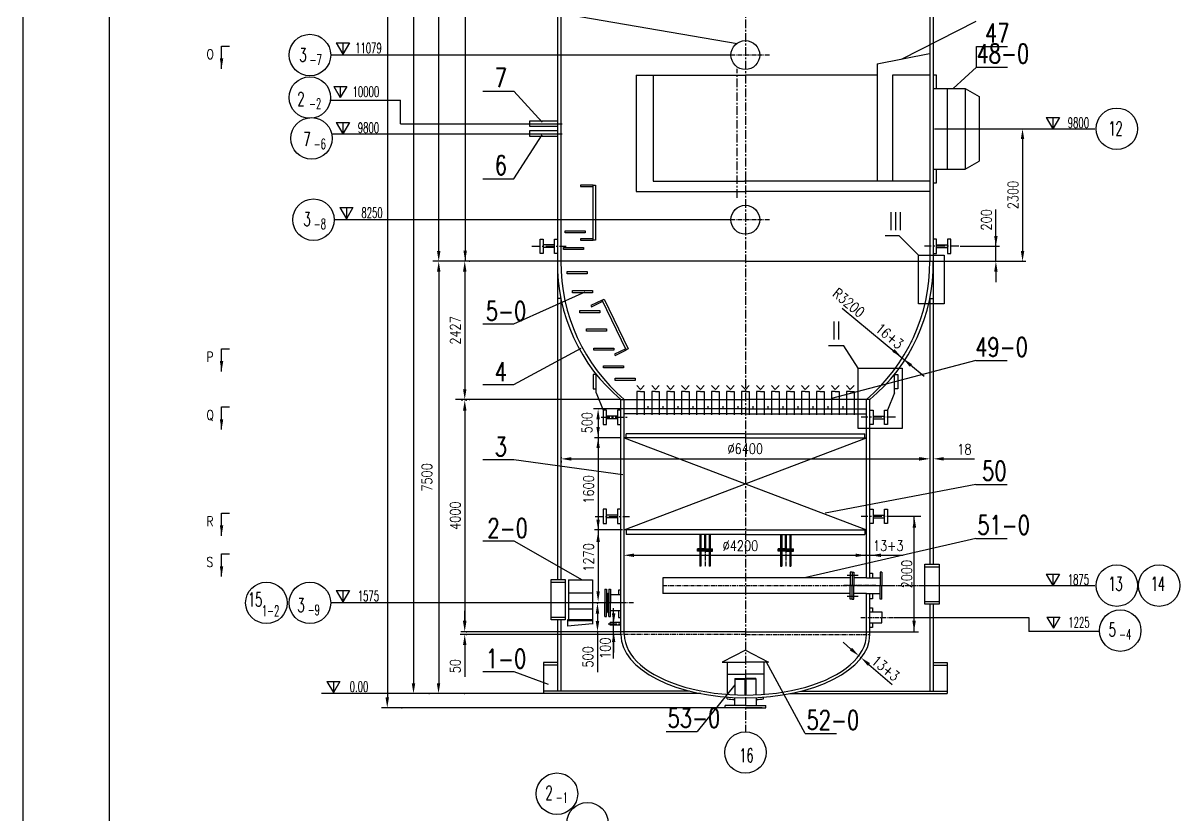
# Model space of a CAD drawing. Extents: x -776 to -173, y 628 to 1469.
# Drawn here: x -776.5 to -442.1, y 871.1 to 1100 of the extents above; entities that cross this region are included whole.
import ezdxf
from ezdxf.enums import TextEntityAlignment as Align

# ---------------------------------------------------------------- set-up
doc = ezdxf.new("R2010")
doc.units = 0
doc.header["$MEASUREMENT"] = 0
for name, pattern in [('1', [8, 4, 4]), ('CENTER', [2, 1.25, -0.25, 0.25, -0.25]), ('CENTERX2', [4, 2.5, -0.5, 0.5, -0.5]), ('HIDDEN', [7, 5, -2])]:
    doc.linetypes.add(name, pattern=pattern)
doc.layers.get('0').update_dxf_attribs({"linetype": 'CONTINUOUS'})
doc.layers.get('DEFPOINTS').update_dxf_attribs({"linetype": 'CONTINUOUS'})
for name, color, linetype in [('1', 1, 'CENTER'), ('4', 2, 'CONTINUOUS'), ('_TEXT', 3, 'CONTINUOUS'), ('CENTER', 1, 'CENTER')]:
    doc.layers.add(name, color=color, linetype=linetype)
doc.styles.add('HZ', font='txt', dxfattribs={"width": 0.666667, "height": 3.5, "bigfont": 'hztxt'})
doc.styles.add('HZ5', font='romans.shx', dxfattribs={"width": 0.75, "bigfont": 'hz5.shx'})
doc.styles.add('ROMANS', font='romans', dxfattribs={"width": 0.8, "bigfont": 'hz5'})
doc.dimstyles.new('60', dxfattribs={"dimtxt": 3.5, "dimasz": 3, "dimexe": 1, "dimexo": 1, "dimgap": 1, "dimtad": 1, "dimdec": 0, "dimlfac": 60, "dimzin": 0, "dimdsep": 46, "dimtxsty": 'HZ5', "dimcen": 0.09, "dimadec": 0, "dimazin": 0, "dimtfac": 1, "dimtofl": 0, "dimtmove": 0, "dimatfit": 3, "dimfxl": 0, "dimtolj": 1, "dimtzin": 0, "dimarcsym": 0})

msp = doc.modelspace()

# ---------------------------------------------------------------- linework, layer by layer
for p, q in [((-751.49, 637.83), (-751.49, 1458.83)), ((-514.36, 1281.61), (-514.36, 1031.13)), ((-513.36, 1281.61), (-513.36, 1031.13)), ((-622.03, 1220.45), (-622.03, 1031.13)), ((-621.03, 1220.45), (-621.03, 1031.13)), ((-529.59, 1088.19), (-529.59, 1054.3)), ((-599.22, 1084.96), (-599.22, 1051.29)), ((-599.22, 1084.96), (-567.69, 1084.96)), ((-594.36, 1084.96), (-594.36, 1054.3)), ((-529.59, 1084.96), (-567.69, 1084.96)), ((-525.19, 1084.96), (-525.19, 1054.3)), ((-514.36, 1084.96), (-525.19, 1084.96)), ((-513.36, 1081.13), (-504.18, 1081.13)), ((-509.31, 1081.13), (-509.31, 1057.79)), ((-504.18, 1081.13), (-504.18, 1057.79)), ((-500.08, 1078.8), (-500.08, 1060.12)), ((-513.36, 1057.79), (-504.18, 1057.79)), ((-594.36, 1054.3), (-567.92, 1054.3)), ((-514.36, 1054.3), (-567.92, 1054.3)), ((-599.22, 1051.29), (-567.69, 1051.29)), ((-514.36, 1051.29), (-567.69, 1051.29)), ((-622.03, 1031.13), (-622.03, 939.1)), ((-567.69, 1031.13), (-622.03, 1031.13)), ((-567.69, 1031.13), (-513.36, 1031.13)), ((-513.36, 1031.13), (-513.36, 943.6)), ((-621.03, 1020.38), (-621.03, 939.1)), ((-514.36, 1020.38), (-514.36, 943.6)), ((-598.03, 994.09), (-599.11, 995.18)), ((-599.11, 993.45), (-599.11, 986.78)), ((-598.03, 993.45), (-599.11, 993.45)), ((-598.03, 994.09), (-596.94, 995.18)), ((-598.03, 993.45), (-596.94, 993.45)), ((-596.94, 993.45), (-596.94, 986.78)), ((-593.69, 994.09), (-594.78, 995.18)), ((-594.78, 993.45), (-594.78, 986.78)), ((-593.69, 993.45), (-594.78, 993.45)), ((-593.69, 994.09), (-592.61, 995.18)), ((-593.69, 993.45), (-592.61, 993.45)), ((-592.61, 993.45), (-592.61, 986.78)), ((-589.36, 994.09), (-590.44, 995.18)), ((-590.44, 993.45), (-590.44, 986.78)), ((-589.36, 993.45), (-590.44, 993.45)), ((-589.36, 994.09), (-588.28, 995.18)), ((-589.36, 993.45), (-588.28, 993.45)), ((-588.28, 993.45), (-588.28, 986.78)), ((-585.03, 994.09), (-586.11, 995.18)), ((-586.11, 993.45), (-586.11, 986.78)), ((-585.03, 993.45), (-586.11, 993.45)), ((-585.03, 994.09), (-583.94, 995.18)), ((-585.03, 993.45), (-583.94, 993.45)), ((-583.94, 993.45), (-583.94, 986.78)), ((-580.69, 994.09), (-581.78, 995.18)), ((-581.78, 993.45), (-581.78, 986.78)), ((-580.69, 993.45), (-581.78, 993.45)), ((-580.69, 994.09), (-579.61, 995.18)), ((-580.69, 993.45), (-579.61, 993.45)), ((-579.61, 993.45), (-579.61, 986.78)), ((-576.36, 994.09), (-577.44, 995.18)), ((-577.44, 993.45), (-577.44, 986.78)), ((-576.36, 993.45), (-577.44, 993.45)), ((-576.36, 994.09), (-575.28, 995.18)), ((-576.36, 993.45), (-575.28, 993.45)), ((-575.28, 993.45), (-575.28, 986.78)), ((-572.03, 994.09), (-573.11, 995.18)), ((-573.11, 993.45), (-573.11, 986.78)), ((-572.03, 993.45), (-573.11, 993.45)), ((-572.03, 994.09), (-570.94, 995.18)), ((-572.03, 993.45), (-570.94, 993.45)), ((-570.94, 993.45), (-570.94, 986.78)), ((-567.69, 994.09), (-568.78, 995.18)), ((-567.69, 993.45), (-568.78, 993.45)), ((-568.78, 993.45), (-568.78, 986.78)), ((-567.69, 994.09), (-566.61, 995.18)), ((-567.69, 993.45), (-566.61, 993.45)), ((-566.61, 993.45), (-566.61, 986.78)), ((-563.36, 994.09), (-564.44, 995.18)), ((-564.44, 993.45), (-564.44, 986.78)), ((-563.36, 993.45), (-564.44, 993.45)), ((-563.36, 994.09), (-562.28, 995.18)), ((-563.36, 993.45), (-562.28, 993.45)), ((-562.28, 993.45), (-562.28, 986.78)), ((-559.03, 994.09), (-560.11, 995.18)), ((-560.11, 993.45), (-560.11, 986.78)), ((-559.03, 993.45), (-560.11, 993.45)), ((-559.03, 994.09), (-557.94, 995.18)), ((-559.03, 993.45), (-557.94, 993.45)), ((-557.94, 993.45), (-557.94, 986.78)), ((-554.69, 994.09), (-555.78, 995.18)), ((-555.78, 993.45), (-555.78, 986.78)), ((-554.69, 993.45), (-555.78, 993.45)), ((-554.69, 994.09), (-553.61, 995.18)), ((-554.69, 993.45), (-553.61, 993.45)), ((-553.61, 993.45), (-553.61, 986.78)), ((-550.36, 994.09), (-551.44, 995.18)), ((-551.44, 993.45), (-551.44, 986.78)), ((-550.36, 993.45), (-551.44, 993.45)), ((-550.36, 994.09), (-549.28, 995.18)), ((-550.36, 993.45), (-549.28, 993.45)), ((-549.28, 993.45), (-549.28, 986.78)), ((-546.03, 994.09), (-547.11, 995.18)), ((-547.11, 993.45), (-547.11, 986.78)), ((-546.03, 993.45), (-547.11, 993.45)), ((-546.03, 994.09), (-544.94, 995.18)), ((-546.03, 993.45), (-544.94, 993.45)), ((-544.94, 993.45), (-544.94, 986.78)), ((-541.69, 994.09), (-542.78, 995.18)), ((-542.78, 993.45), (-542.78, 986.78)), ((-541.69, 993.45), (-542.78, 993.45)), ((-541.69, 994.09), (-540.61, 995.18)), ((-541.69, 993.45), (-540.61, 993.45)), ((-540.61, 993.45), (-540.61, 986.78)), ((-537.36, 994.09), (-538.44, 995.18)), ((-538.44, 993.45), (-538.44, 986.78)), ((-537.36, 993.45), (-538.44, 993.45)), ((-537.36, 994.09), (-536.28, 995.18)), ((-537.36, 993.45), (-536.28, 993.45)), ((-536.28, 993.45), (-536.28, 986.78)), ((-603.69, 923.2), (-603.69, 991.15)), ((-603.69, 991.15), (-567.69, 991.15)), ((-602.69, 923.2), (-602.69, 991.15)), ((-531.69, 991.15), (-567.69, 991.15)), ((-532.69, 939.65), (-532.69, 991.15)), ((-531.69, 939.65), (-531.69, 991.15)), ((-567.69, 988.45), (-602.69, 988.45)), ((-567.69, 987.05), (-602.69, 987.05)), ((-595.86, 989.28), (-595.86, 988.45)), ((-591.53, 989.28), (-591.53, 988.45)), ((-587.19, 989.28), (-587.19, 988.45)), ((-582.86, 989.28), (-582.86, 988.45)), ((-578.53, 989.28), (-578.53, 988.45)), ((-574.19, 989.28), (-574.19, 988.45)), ((-569.86, 989.28), (-569.86, 988.45)), ((-567.69, 988.45), (-532.69, 988.45)), ((-567.69, 987.05), (-532.69, 987.05)), ((-565.53, 989.28), (-565.53, 988.45)), ((-561.19, 989.28), (-561.19, 988.45)), ((-556.86, 989.28), (-556.86, 988.45)), ((-552.53, 989.28), (-552.53, 988.45)), ((-548.19, 989.28), (-548.19, 988.45)), ((-543.86, 989.28), (-543.86, 988.45)), ((-539.53, 989.28), (-539.53, 988.45)), ((-602.69, 953.45), (-532.69, 980.11)), ((-602.69, 980.11), (-532.69, 953.45)), ((-567.69, 980.11), (-602.69, 980.11)), ((-567.69, 981.28), (-602.19, 981.28)), ((-567.69, 981.28), (-602.19, 981.28)), ((-602.19, 980.11), (-602.19, 981.28)), ((-567.69, 981.28), (-533.19, 981.28)), ((-567.69, 980.11), (-532.69, 980.11)), ((-533.19, 980.11), (-533.19, 981.28)), ((-567.69, 953.45), (-602.69, 953.45)), ((-567.69, 953.45), (-602.69, 953.45)), ((-602.19, 953.45), (-602.19, 952.11)), ((-602.19, 953.45), (-602.19, 952.28)), ((-567.69, 953.45), (-532.69, 953.45)), ((-567.69, 953.45), (-532.69, 953.45)), ((-533.19, 953.45), (-533.19, 952.11)), ((-533.19, 953.45), (-533.19, 952.28)), ((-567.69, 952.11), (-602.19, 952.11)), ((-580.86, 952.11), (-580.86, 947.95)), ((-580.53, 952.11), (-580.53, 947.95)), ((-579.53, 952.11), (-579.53, 947.95)), ((-579.19, 952.11), (-579.19, 947.95)), ((-578.19, 952.11), (-578.19, 947.95)), ((-577.86, 952.11), (-577.86, 947.95)), ((-567.69, 952.11), (-533.19, 952.11)), ((-557.53, 952.11), (-557.53, 947.95)), ((-557.19, 952.11), (-557.19, 947.95)), ((-556.19, 952.11), (-556.19, 947.95)), ((-555.86, 952.11), (-555.86, 947.95)), ((-554.86, 952.11), (-554.86, 947.95)), ((-554.53, 952.11), (-554.53, 947.95)), ((-579.36, 947.95), (-581.56, 947.95)), ((-581.56, 947.28), (-581.56, 947.95)), ((-579.36, 947.61), (-581.56, 947.61)), ((-579.36, 947.28), (-581.56, 947.28)), ((-580.86, 947.28), (-580.86, 942.95)), ((-580.53, 947.28), (-580.53, 942.95)), ((-579.36, 947.95), (-577.16, 947.95)), ((-579.36, 947.61), (-577.16, 947.61)), ((-579.36, 947.28), (-577.16, 947.28)), ((-578.19, 947.28), (-578.19, 942.95)), ((-577.86, 947.28), (-577.86, 942.95)), ((-577.16, 947.28), (-577.16, 947.95)), ((-556.03, 947.95), (-558.23, 947.95)), ((-558.23, 947.28), (-558.23, 947.95)), ((-556.03, 947.61), (-558.23, 947.61)), ((-556.03, 947.28), (-558.23, 947.28)), ((-557.53, 947.28), (-557.53, 942.95)), ((-557.19, 947.28), (-557.19, 942.95)), ((-556.03, 947.95), (-553.82, 947.95)), ((-556.03, 947.61), (-553.82, 947.61)), ((-556.03, 947.28), (-553.82, 947.28)), ((-554.86, 947.28), (-554.86, 942.95)), ((-554.53, 947.28), (-554.53, 942.95)), ((-553.82, 947.28), (-553.82, 947.95)), ((-580.53, 942.95), (-580.86, 942.95)), ((-577.86, 942.95), (-578.19, 942.95)), ((-557.53, 942.95), (-557.19, 942.95)), ((-554.86, 942.95), (-554.53, 942.95)), ((-537.36, 941.29), (-537.36, 937.37)), ((-536.86, 941.29), (-537.36, 941.29)), ((-536.86, 941.29), (-536.36, 941.29)), ((-536.86, 941.29), (-536.86, 937.37)), ((-536.86, 941.29), (-536.86, 937.37)), ((-536.36, 941.29), (-536.36, 937.37)), ((-528.23, 941.29), (-528.73, 941.29)), ((-528.73, 941.29), (-528.73, 937.37)), ((-528.23, 941.29), (-528.23, 937.37)), ((-537.36, 939.65), (-591.6, 939.65)), ((-591.6, 939.65), (-591.6, 935.1)), ((-537.36, 933.45), (-537.36, 937.37)), ((-536.86, 933.45), (-536.86, 937.37)), ((-536.86, 933.45), (-536.86, 937.37)), ((-532.69, 939.65), (-536.36, 939.65)), ((-536.36, 933.45), (-536.36, 937.37)), ((-532.69, 939.65), (-528.73, 939.65)), ((-528.73, 933.45), (-528.73, 937.37)), ((-528.23, 933.45), (-528.23, 937.37)), ((-608.3, 936.29), (-608.3, 932.37)), ((-608.3, 936.29), (-607.8, 936.29)), ((-607.8, 936.29), (-607.8, 932.37)), ((-607.16, 936.29), (-606.66, 936.29)), ((-607.16, 936.29), (-607.16, 932.37)), ((-606.66, 936.29), (-606.66, 932.37)), ((-603.69, 934.65), (-606.66, 934.65)), ((-537.36, 935.1), (-591.6, 935.1)), ((-536.86, 933.45), (-537.36, 933.45)), ((-536.86, 933.45), (-536.36, 933.45)), ((-532.69, 935.1), (-536.36, 935.1)), ((-532.69, 923.2), (-532.69, 935.1)), ((-532.69, 935.1), (-528.73, 935.1)), ((-531.69, 923.2), (-531.69, 935.1)), ((-528.23, 933.45), (-528.73, 933.45)), ((-608.3, 928.45), (-608.3, 932.37)), ((-607.8, 928.45), (-607.8, 932.37)), ((-607.16, 928.45), (-607.16, 932.37)), ((-606.66, 928.45), (-606.66, 932.37)), ((-603.69, 930.1), (-606.66, 930.1)), ((-531.54, 929.74), (-528.25, 929.74)), ((-531.54, 929.74), (-528.25, 929.74)), ((-528.25, 929.74), (-528.25, 928.16)), ((-514.36, 931.95), (-514.36, 906.86)), ((-513.36, 931.95), (-513.36, 906.86)), ((-622.03, 927.45), (-622.03, 906.86)), ((-621.03, 927.45), (-621.03, 906.86)), ((-608.3, 928.45), (-607.8, 928.45)), ((-607.16, 928.45), (-606.66, 928.45)), ((-531.54, 926.58), (-528.25, 926.58)), ((-531.54, 926.58), (-528.25, 926.58)), ((-528.25, 926.58), (-528.25, 928.16)), ((-567.69, 924.04), (-603.69, 924.04)), ((-567.69, 924.04), (-532.39, 924.04)), ((-567.69, 924.04), (-531.69, 924.04)), ((-622.03, 915.13), (-626.03, 915.13)), ((-626.03, 915.13), (-626.03, 906.13)), ((-622.03, 914.39), (-626.03, 914.39)), ((-513.36, 915.13), (-509.36, 915.13)), ((-513.36, 914.39), (-509.36, 914.39)), ((-509.36, 915.13), (-509.36, 906.13)), ((-583.84, 906.86), (-626.03, 906.86)), ((-551.55, 906.86), (-509.36, 906.86)), ((-580.57, 906.13), (-626.03, 906.13)), ((-570.83, 904.99), (-570.83, 902.71)), ((-564.55, 904.99), (-564.55, 902.71)), ((-554.82, 906.13), (-514.03, 906.13)), ((-554.82, 906.13), (-509.36, 906.13)), ((-567.69, 902.71), (-573.57, 902.71)), ((-573.57, 902.04), (-573.57, 902.71)), ((-567.69, 902.04), (-573.57, 902.04)), ((-567.69, 902.71), (-561.82, 902.71)), ((-567.69, 902.04), (-561.82, 902.04)), ((-561.82, 902.04), (-561.82, 902.71))]:
    msp.add_line(p, q)
at = {"color": 6}
for p, q in [((-500.9, 1093.26), (-491.9, 1093.26)), ((-500.9, 1087.27), (-491.9, 1087.27)), ((-643.63, 1080.34), (-634.63, 1080.34)), ((-643.63, 1054.99), (-634.63, 1054.99)), ((-643.63, 1013.05), (-634.63, 1013.05)), ((-501.02, 1002.44), (-492.01, 1002.44)), ((-643.63, 995.55), (-634.63, 995.55)), ((-643.63, 973.87), (-634.63, 973.87)), ((-501.02, 966.62), (-492.01, 966.62)), ((-643.63, 950.28), (-634.63, 950.28)), ((-501.02, 950.96), (-492.01, 950.96)), ((-643.63, 912.53), (-634.63, 912.53)), ((-590.58, 895.19), (-581.58, 895.19)), ((-550.4, 894.58), (-541.39, 894.58))]:
    msp.add_line(p, q, dxfattribs=at)
at = {"color": 0, "linetype": 'ByBlock'}
for p, q in [((-602.69, 969.84), (-602.69, 975.33)), ((-648.83, 927.03), (-648.83, 930.03)), ((-532.69, 923.2), (-532.69, 926.88))]:
    msp.add_line(p, q, dxfattribs=at)
at = {"color": 2, "linetype": 'ByBlock'}
for p, q in [((-605.78, 916.3), (-605.78, 930.8)), ((-531.66, 924.01), (-517.68, 924.01)), ((-605.78, 921.01), (-605.78, 918.01))]:
    msp.add_line(p, q, dxfattribs=at)
for centre in [(-567.69, 1090.77), (-567.69, 1043.15)]:
    msp.add_circle(centre, 4.17)
for centre, radius, start, end in [((-568.78, 1030.89), 52.25, 179.7445, 229.525), ((-566.59, 1030.89), 52.23, 310.4553, 0.2607)]:
    msp.add_arc(centre, radius, start, end)
for points in [[(-606.28, 929.31), (-605.28, 929.31), (-605.78, 926.31)], [(-606.28, 921.01), (-605.28, 921.01), (-605.78, 924.01)]]:
    msp.add_solid(points, dxfattribs=at)
at = {"layer": '1'}
for p, q in [((-560.71, 1090.77), (-573.94, 1090.77)), ((-560.71, 1043.15), (-573.94, 1043.15)), ((-579.36, 952.11), (-579.36, 942.95)), ((-556.03, 952.11), (-556.03, 942.95)), ((-538.3, 940.43), (-534.93, 940.43)), ((-591.6, 937.37), (-517.31, 937.37)), ((-529.99, 937.37), (-539.46, 937.37)), ((-534.8, 937.37), (-525.33, 937.37)), ((-538.3, 934.31), (-534.93, 934.31)), ((-600.04, 932.37), (-609.32, 932.37)), ((-534.32, 928.16), (-524.85, 928.16))]:
    msp.add_line(p, q, dxfattribs=at)
at = {"layer": '4'}
for p, q in [((-776.49, 627.83), (-776.49, 1468.83)), ((-671.12, 1408.38), (-671.12, 905.04)), ((-663.62, 1408.38), (-663.62, 909.13)), ((-656.29, 1034.13), (-656.29, 1278.61)), ((-648.7, 1153.61), (-648.7, 1031.13)), ((-685.95, 1094.33), (-684.06, 1091.06)), ((-685.95, 1094.33), (-682.18, 1094.33)), ((-684.06, 1094.33), (-684.06, 1091.06)), ((-682.18, 1094.33), (-684.06, 1091.06)), ((-571.86, 1090.77), (-687.58, 1090.77)), ((-686.68, 1081.72), (-682.9, 1081.72)), ((-686.68, 1081.72), (-684.79, 1078.45)), ((-684.79, 1081.72), (-684.79, 1078.45)), ((-682.9, 1081.72), (-684.79, 1078.45)), ((-685.95, 1071.29), (-682.18, 1071.29)), ((-685.95, 1071.29), (-684.07, 1068.03)), ((-684.07, 1071.29), (-684.07, 1068.03)), ((-682.18, 1071.29), (-684.07, 1068.03)), ((-667.43, 1070.9), (-620.69, 1070.9)), ((-480.7, 1072.73), (-478.81, 1069.46)), ((-480.7, 1072.73), (-476.92, 1072.73)), ((-476.92, 1072.73), (-478.81, 1069.46)), ((-478.81, 1072.73), (-478.81, 1069.46)), ((-686.95, 1068.02), (-620.69, 1068.02)), ((-513.03, 1069.46), (-486.56, 1069.46)), ((-508.59, 1069.46), (-466.66, 1069.46)), ((-487.56, 1066.46), (-487.56, 1034.13)), ((-684.92, 1046.7), (-681.14, 1046.7)), ((-684.92, 1046.7), (-683.03, 1043.43)), ((-681.14, 1046.7), (-683.03, 1043.43)), ((-683.03, 1046.7), (-683.03, 1043.43)), ((-495.26, 1031.17), (-495.26, 1046.08)), ((-571.86, 1043.15), (-686.55, 1043.15)), ((-505.57, 1035.48), (-494.26, 1035.48)), ((-623.03, 1031.13), (-658.01, 1031.13)), ((-622.03, 1031.13), (-649.89, 1031.13)), ((-513.36, 1031.13), (-486.56, 1031.13)), ((-505.35, 1031.13), (-494.26, 1031.13)), ((-656.34, 1028.13), (-656.34, 909.13)), ((-495.26, 1028.13), (-495.26, 1025.13)), ((-539.72, 1017.62), (-515.98, 997.97)), ((-602.65, 988.45), (-611.61, 988.45)), ((-610.26, 985.43), (-610.26, 964.76)), ((-603.69, 980.11), (-611.26, 980.11)), ((-610.26, 977.11), (-610.26, 956.45)), ((-620.98, 973.44), (-620.98, 973)), ((-617.98, 974), (-517.46, 974)), ((-510.32, 974.02), (-501.44, 974.02)), ((-524.83, 957.41), (-516.97, 957.41)), ((-518.96, 957.41), (-518.96, 924.01)), ((-603.19, 953.45), (-611.26, 953.45)), ((-610.26, 956.39), (-610.26, 935.73)), ((-599.85, 946.13), (-522.1, 946.13)), ((-480.69, 940.64), (-476.92, 940.64)), ((-480.69, 940.64), (-478.8, 937.37)), ((-478.8, 940.64), (-478.8, 937.37)), ((-476.92, 940.64), (-478.8, 937.37)), ((-618.81, 939.01), (-618.81, 927.43)), ((-618.81, 939.01), (-611.85, 939.01)), ((-611.85, 939.01), (-611.85, 927.15)), ((-517.31, 937.37), (-466.66, 937.37)), ((-685.95, 935.92), (-682.18, 935.92)), ((-685.95, 935.92), (-684.06, 932.65)), ((-684.06, 935.92), (-684.06, 932.65)), ((-682.18, 935.92), (-684.06, 932.65)), ((-618.81, 935.25), (-611.85, 935.25)), ((-602.69, 932.37), (-687.58, 932.37)), ((-618.81, 930.66), (-611.85, 930.66)), ((-610.45, 929.29), (-610.45, 927.13)), ((-524.85, 928.16), (-485.72, 928.16)), ((-480.53, 928.28), (-478.65, 925.02)), ((-480.53, 928.28), (-476.76, 928.28)), ((-476.76, 928.28), (-478.65, 925.02)), ((-478.65, 928.28), (-478.65, 925.02)), ((-649.36, 924.03), (-649.83, 924.03)), ((-649.36, 923.19), (-649.83, 923.19)), ((-610.45, 924.13), (-610.45, 912.38)), ((-648.83, 920.19), (-648.83, 910.94)), ((-537.18, 919.03), (-539.46, 920.98)), ((-531.99, 914.58), (-525.25, 908.81)), ((-688.68, 909.68), (-684.91, 909.68)), ((-688.68, 909.68), (-686.79, 906.41)), ((-684.91, 909.68), (-686.79, 906.41)), ((-686.79, 909.68), (-686.79, 906.41)), ((-580.57, 906.13), (-690.2, 906.13)), ((-649.89, 906.13), (-660.1, 906.13)), ((-627.03, 906.13), (-649.89, 906.13)), ((-562.82, 902.04), (-672.87, 902.04))]:
    msp.add_line(p, q, dxfattribs=at)
at = {"layer": '4', "color": 1, "linetype": 'CENTERX2'}
for p, q in [((-567.69, 1421.07), (-567.69, 895.16)), ((-570.04, 1049.49), (-570.04, 1086.76)), ((-629.42, 1035.48), (-619.47, 1035.48)), ((-505.95, 1035.48), (-515.91, 1035.48)), ((-609.35, 986.02), (-601.81, 986.02)), ((-524.25, 986.02), (-534.2, 986.02)), ((-611.14, 957.39), (-601.19, 957.39)), ((-524.25, 957.39), (-534.2, 957.39)), ((-607.39, 926.33), (-603.44, 926.33))]:
    msp.add_line(p, q, dxfattribs=at)
at = {"layer": '4', "color": 6, "linetype": '1'}
for p, q in [((-634.63, 1105.17), (-570.07, 1094.09)), ((-501.02, 1100.45), (-522.62, 1089.49)), ((-500.9, 1087.27), (-500.9, 1093.26)), ((-500.9, 1087.25), (-507.62, 1081.12)), ((-634.63, 1080.34), (-626.48, 1071.36)), ((-634.63, 1054.99), (-626.48, 1067.66)), ((-634.63, 1013.05), (-613.99, 1022.3)), ((-634.63, 995.55), (-615.15, 1005.99)), ((-501.02, 1002.44), (-542.8, 991.48)), ((-535.1, 982.75), (-535.1, 1000.22)), ((-535.1, 1000.22), (-522.4, 1000.22)), ((-522.4, 1000.22), (-522.4, 982.75)), ((-522.4, 982.75), (-535.1, 982.75)), ((-634.63, 973.87), (-603.13, 969.5)), ((-501.02, 966.62), (-544.64, 958.27)), ((-634.63, 950.28), (-614.92, 939.02)), ((-501.02, 950.96), (-550.57, 939.65)), ((-550.4, 894.58), (-561.6, 915.2)), ((-634.63, 912.53), (-624.67, 908.87)), ((-570.73, 908.66), (-581.58, 895.19))]:
    msp.add_line(p, q, dxfattribs=at)
at = {"layer": '4', "color": 0}
msp.add_line((-529.59, 1088.19), (-514.49, 1091.21), dxfattribs=at)
at = {"layer": '4', "color": 0, "linetype": '1'}
for p, q in [((-513.41, 1085.04), (-512.5, 1085.04)), ((-512.5, 1085.04), (-512.5, 1081.13)), ((-504.18, 1081.13), (-500.08, 1078.8)), ((-630.13, 1071.69), (-630.13, 1070.16)), ((-622.02, 1071.69), (-630.13, 1071.69)), ((-630.13, 1070.16), (-622.02, 1070.16)), ((-630.13, 1068.82), (-630.13, 1067.28)), ((-622.02, 1068.82), (-630.13, 1068.82)), ((-630.13, 1067.28), (-622.02, 1067.28)), ((-504.18, 1057.79), (-500.08, 1060.12)), ((-512.5, 1057.79), (-512.5, 1053.71)), ((-512.5, 1053.71), (-513.41, 1053.71)), ((-621.03, 1020.38), (-622.03, 1020.38)), ((-514.36, 1020.38), (-513.36, 1020.38)), ((-610.85, 993.14), (-608.77, 988.1)), ((-524.53, 993.14), (-526.61, 988.1)), ((-515.83, 931.95), (-515.83, 943.6)), ((-515.83, 943.6), (-511.71, 943.6)), ((-511.71, 943.6), (-511.71, 931.95)), ((-531.68, 940.97), (-530.93, 940.97)), ((-530.93, 940.97), (-530.93, 939.65)), ((-515.93, 942.81), (-511.71, 942.81)), ((-623.97, 938.32), (-619.75, 938.32)), ((-623.87, 927.45), (-623.87, 939.1)), ((-623.87, 939.1), (-619.75, 939.1)), ((-619.75, 939.1), (-619.75, 927.45)), ((-607.79, 935.21), (-607.48, 934.74)), ((-607.48, 934.74), (-607.15, 935.19)), ((-607.48, 934.74), (-607.48, 932.36)), ((-604.33, 936.07), (-604.33, 934.65)), ((-603.66, 936.07), (-604.33, 936.07)), ((-530.93, 933.57), (-531.68, 933.57)), ((-530.93, 935.1), (-530.93, 933.57)), ((-607.79, 929.51), (-607.48, 929.99)), ((-607.48, 929.99), (-607.48, 932.36)), ((-607.48, 929.99), (-607.15, 929.53)), ((-604.33, 930.1), (-604.33, 928.18)), ((-531.68, 930.92), (-530.93, 930.92)), ((-530.93, 930.92), (-530.93, 929.74)), ((-511.71, 932.63), (-515.83, 932.63)), ((-511.71, 931.95), (-515.83, 931.95)), ((-619.75, 928.14), (-623.87, 928.14)), ((-619.75, 927.45), (-623.87, 927.45)), ((-611.85, 927.43), (-619.16, 927.43)), ((-619.16, 927.43), (-619.16, 925.62)), ((-611.85, 927.15), (-619.16, 927.15)), ((-611.85, 927.15), (-611.85, 926.17)), ((-604.33, 928.18), (-603.66, 928.18)), ((-530.93, 926.58), (-530.93, 925.28)), ((-611.85, 926.28), (-619.16, 925.62)), ((-530.93, 925.28), (-531.68, 925.28)), ((-567.69, 918.65), (-574.38, 915.23)), ((-567.69, 918.65), (-561, 915.23)), ((-574.38, 915.23), (-567.69, 915.23)), ((-572.99, 915.23), (-572.99, 905.91)), ((-561, 915.23), (-567.69, 915.23)), ((-562.4, 915.23), (-562.4, 905.91)), ((-572.99, 911.71), (-567.69, 911.71)), ((-570.71, 910.46), (-567.69, 910.46)), ((-570.71, 910.46), (-570.71, 905.77)), ((-570.71, 910.28), (-567.69, 910.28)), ((-567.83, 910.28), (-567.83, 905.77)), ((-562.4, 911.71), (-567.69, 911.71)), ((-564.67, 910.46), (-567.69, 910.46)), ((-564.67, 910.28), (-567.69, 910.28)), ((-567.54, 910.28), (-567.54, 905.77)), ((-564.67, 910.46), (-564.67, 905.77)), ((-572.95, 904.58), (-572.95, 905.12)), ((-562.44, 904.58), (-562.44, 905.12))]:
    msp.add_line(p, q, dxfattribs=at)
at = {"layer": '4', "linetype": '1'}
for p, q in [((-687.65, 1077.77), (-667.43, 1077.77)), ((-667.43, 1070.9), (-667.43, 1077.77)), ((-485.72, 928.16), (-485.72, 924.08)), ((-465.4, 924.08), (-485.72, 924.08))]:
    msp.add_line(p, q, dxfattribs=at)
at = {"layer": '4', "color": 0, "linetype": 'ByBlock'}
for p, q in [((-627.06, 1037.54), (-626.17, 1037.54)), ((-627.06, 1033.4), (-627.06, 1037.54)), ((-626.17, 1037.54), (-626.17, 1033.4)), ((-622.91, 1033.4), (-622.91, 1037.54)), ((-622.91, 1037.54), (-622.02, 1037.54)), ((-512.47, 1037.54), (-513.36, 1037.54)), ((-512.47, 1033.4), (-512.47, 1037.54)), ((-509.21, 1037.54), (-509.21, 1033.4)), ((-508.32, 1037.54), (-509.21, 1037.54)), ((-508.32, 1033.4), (-508.32, 1037.54)), ((-626.17, 1033.4), (-627.06, 1033.4)), ((-622.92, 1035.88), (-626.17, 1035.88)), ((-622.92, 1035.15), (-626.17, 1035.15)), ((-622.02, 1033.4), (-622.91, 1033.4)), ((-513.36, 1033.4), (-512.47, 1033.4)), ((-512.46, 1035.88), (-509.2, 1035.88)), ((-512.46, 1035.15), (-509.2, 1035.15)), ((-509.21, 1033.4), (-508.32, 1033.4)), ((-611.74, 998.39), (-611.74, 994.24)), ((-610.85, 998.39), (-611.74, 998.39)), ((-610.85, 993.14), (-610.85, 998.39)), ((-524.53, 998.39), (-523.64, 998.39)), ((-524.53, 993.14), (-524.53, 998.39)), ((-523.64, 998.39), (-523.64, 994.24)), ((-611.74, 994.24), (-610.85, 994.24)), ((-523.64, 994.24), (-524.53, 994.24)), ((-608.77, 988.1), (-608.77, 983.96)), ((-607.88, 988.1), (-608.77, 988.1)), ((-607.88, 983.96), (-607.88, 988.1)), ((-604.62, 988.1), (-604.62, 983.96)), ((-603.73, 988.1), (-604.62, 988.1)), ((-531.65, 988.1), (-530.76, 988.1)), ((-530.76, 988.1), (-530.76, 983.96)), ((-527.5, 983.96), (-527.5, 988.1)), ((-527.5, 988.1), (-526.61, 988.1)), ((-526.61, 988.1), (-526.61, 983.96)), ((-608.77, 983.96), (-607.88, 983.96)), ((-604.63, 986.35), (-607.89, 986.35)), ((-604.63, 985.62), (-607.89, 985.62)), ((-604.62, 983.96), (-603.73, 983.96)), ((-530.76, 983.96), (-531.65, 983.96)), ((-530.75, 986.35), (-527.5, 986.35)), ((-530.75, 985.62), (-527.5, 985.62)), ((-526.61, 983.96), (-527.5, 983.96)), ((-608.77, 959.48), (-608.77, 955.33)), ((-607.88, 959.48), (-608.77, 959.48)), ((-604.63, 957.72), (-607.89, 957.72)), ((-604.63, 956.99), (-607.89, 956.99)), ((-607.88, 955.33), (-607.88, 959.48)), ((-603.73, 959.48), (-604.62, 959.48)), ((-604.62, 959.48), (-604.62, 955.33)), ((-531.65, 959.48), (-530.76, 959.48)), ((-530.76, 959.48), (-530.76, 955.33)), ((-530.75, 957.72), (-527.5, 957.72)), ((-530.75, 956.99), (-527.5, 956.99)), ((-527.5, 959.48), (-526.61, 959.48)), ((-527.5, 955.33), (-527.5, 959.48)), ((-526.61, 959.48), (-526.61, 955.33)), ((-608.77, 955.33), (-607.88, 955.33)), ((-604.62, 955.33), (-603.73, 955.33)), ((-530.76, 955.33), (-531.65, 955.33)), ((-526.61, 955.33), (-527.5, 955.33)), ((-603.69, 926.66), (-606.77, 926.66)), ((-606.76, 925.93), (-606.76, 926.66)), ((-603.69, 925.93), (-606.77, 925.93))]:
    msp.add_line(p, q, dxfattribs=at)
at = {"layer": '4', "color": 4, "linetype": '1'}
for p, q in [((-523.19, 1038.46), (-527.27, 1038.46)), ((-517.63, 1032.9), (-523.19, 1038.46)), ((-539.19, 1006.74), (-543.7, 1006.74)), ((-535.1, 1000.22), (-539.19, 1006.74))]:
    msp.add_line(p, q, dxfattribs=at)
at = {"layer": '4', "color": 2, "linetype": 'ByBlock'}
for p, q in [((-648.4, 1031.13), (-649.82, 1031.13)), ((-648.82, 1028.13), (-648.82, 994.15)), ((-603.69, 991.15), (-651.48, 991.15)), ((-648.4, 991.15), (-649.82, 991.15)), ((-649.37, 990.99), (-649.82, 990.99)), ((-648.82, 987.99), (-648.82, 927.2)), ((-603.75, 923.19), (-650.19, 923.19)), ((-603.69, 924.04), (-649.96, 924.04))]:
    msp.add_line(p, q, dxfattribs=at)
at = {"layer": '4', "color": 0, "linetype": '1'}
for points in [[(-611.68, 1053.16), (-615.33, 1053.16), (-615.33, 1052.76), (-611.68, 1052.76)], [(-611.69, 1053.16), (-611.05, 1053.16), (-611.05, 1037.2), (-611.69, 1037.2)], [(-619.81, 1039.98), (-614.05, 1039.98), (-614.05, 1039.34), (-619.81, 1039.34)], [(-611.68, 1037.63), (-615.33, 1037.63), (-615.33, 1037.22), (-611.68, 1037.22)], [(-620.23, 1035.15), (-614.48, 1035.15), (-614.48, 1034.52), (-620.23, 1034.52)], [(-619.17, 1028.19), (-613.41, 1028.19), (-613.41, 1027.55), (-619.17, 1027.55)], [(-617.68, 1022.66), (-611.92, 1022.66), (-611.92, 1022.02), (-617.68, 1022.02)], [(-609.12, 1019.94), (-608.54, 1020.22), (-601.56, 1005.86), (-602.13, 1005.58)], [(-615.55, 1016.91), (-609.79, 1016.91), (-609.79, 1016.27), (-615.55, 1016.27)], [(-609.1, 1019.94), (-612.39, 1018.35), (-612.21, 1017.98), (-608.92, 1019.58)], [(-613.63, 1011.59), (-607.87, 1011.59), (-607.87, 1010.95), (-613.63, 1010.95)], [(-611.5, 1006.05), (-605.74, 1006.05), (-605.74, 1005.41), (-611.5, 1005.41)], [(-602.25, 1005.87), (-605.54, 1004.27), (-605.36, 1003.9), (-602.07, 1005.5)], [(-608.73, 1000.94), (-602.97, 1000.94), (-602.97, 1000.31), (-608.73, 1000.31)], [(-605.32, 997.33), (-599.56, 997.33), (-599.56, 996.69), (-605.32, 996.69)]]:
    msp.add_lwpolyline(points, close=True, dxfattribs=at)
at = {"layer": '4', "color": 4, "linetype": '1'}
msp.add_lwpolyline([(-517.63, 1032.9), (-510.21, 1032.9), (-510.21, 1018.88), (-517.63, 1018.88)], close=True, dxfattribs=at)
at = {"layer": '4'}
for centre in [(-693.58, 1090.77), (-693.61, 1078.48), (-460.31, 1069.46), (-693.12, 1066.68), (-692.55, 1043.15), (-460.31, 937.37), (-448.07, 937.37), (-706.16, 932.37), (-693.58, 932.37), (-459.32, 924.35), (-567.66, 889.12), (-622.16, 877.19), (-613.33, 868.65)]:
    msp.add_circle(centre, 6, dxfattribs=at)
at = {"layer": '4', "color": 0}
for centre, start, end in [((-570.66, 1030.49), 179.2898, 229.9797), ((-564.73, 1030.49), 310.0203, 0.7102)]:
    msp.add_arc(centre, 51.37, start, end, dxfattribs=at)
at = {"layer": '4', "color": 0, "linetype": '1'}
for start, end in [(264.9336, 266.973), (273.0252, 275.0664)]:
    msp.add_arc((-567.69, 963.86), 59.51, start, end, dxfattribs=at)
at = {"layer": '4', "color": 0}
for major_axis, ratio, start_param, end_param in [((36, 0), 0.507947, 3.141593, 6.283185), ((-35, 0), 0.499997, 0, 3.141593)]:
    msp.add_ellipse((-567.69, 923.2), major_axis=major_axis, ratio=ratio, start_param=start_param, end_param=end_param, dxfattribs=at)
at = {"layer": '4'}
for p in [(-495.26, 1035.48), (-487.56, 1031.13), (-519.66, 1007.94), (-620.98, 974.44), (-610.26, 953.45), (-532.85, 946.13), (-610.45, 932.29), (-648.83, 923.19), (-648.36, 924.03), (-648.36, 923.19), (-610.45, 924.13), (-610.45, 924.13), (-534.9, 917.08), (-534.27, 916.53), (-534.27, 916.53), (-659.1, 906.13), (-648.89, 906.13), (-648.89, 906.13), (-667.01, 902.04)]:
    msp.add_point(p, dxfattribs=at)
at = {"layer": '4', "color": 2, "linetype": 'ByBlock'}
for p in [(-647.4, 1031.13), (-648.82, 991.15), (-648.37, 990.99), (-647.4, 991.15)]:
    msp.add_point(p, dxfattribs=at)
at = {"layer": '4'}
for points in [[(-488.06, 1066.46), (-487.06, 1066.46), (-487.56, 1069.46)], [(-495.76, 1038.48), (-494.76, 1038.48), (-495.26, 1035.48)], [(-488.06, 1034.13), (-487.06, 1034.13), (-487.56, 1031.13)], [(-495.76, 1028.13), (-494.76, 1028.13), (-495.26, 1031.13)], [(-524.55, 1005.72), (-525.19, 1004.95), (-522.56, 1003.42)], [(-520.15, 1000.63), (-519.49, 1001.39), (-522.07, 1002.99)], [(-610.76, 985.43), (-609.76, 985.43), (-610.26, 988.43)], [(-610.76, 983.26), (-609.76, 983.26), (-610.26, 980.26)], [(-610.76, 977.11), (-609.76, 977.11), (-610.26, 980.11)], [(-617.98, 974.5), (-617.98, 973.5), (-620.98, 974)], [(-517.46, 974.5), (-517.46, 973.5), (-514.46, 974)], [(-517.31, 974.52), (-517.31, 973.52), (-514.31, 974.02)], [(-510.32, 974.52), (-510.32, 973.52), (-513.32, 974.02)], [(-610.76, 956.45), (-609.76, 956.45), (-610.26, 953.45)], [(-519.34, 954.15), (-518.34, 954.15), (-518.84, 957.15)], [(-610.76, 950.02), (-609.76, 950.02), (-610.26, 953.02)], [(-599.85, 946.63), (-599.85, 945.63), (-602.85, 946.13)], [(-535.85, 946.63), (-535.85, 945.63), (-532.85, 946.13)], [(-528.44, 946.63), (-528.44, 945.63), (-531.44, 946.13)], [(-610.76, 935.73), (-609.76, 935.73), (-610.26, 932.73)], [(-610.95, 929.29), (-609.95, 929.29), (-610.45, 932.29)], [(-649.33, 927.03), (-648.33, 927.03), (-648.83, 924.03)], [(-649.32, 927.2), (-648.32, 927.2), (-648.82, 924.2)], [(-610.95, 927.13), (-609.95, 927.13), (-610.45, 924.13)], [(-519.41, 927.19), (-518.41, 927.19), (-518.91, 924.19)], [(-649.33, 920.19), (-648.33, 920.19), (-648.83, 923.19)], [(-536.86, 919.41), (-537.51, 918.65), (-534.9, 917.08)], [(-531.66, 914.96), (-532.31, 914.2), (-534.27, 916.53)], [(-664.13, 909.13), (-663.13, 909.13), (-663.63, 906.13)], [(-656.9, 909.13), (-655.9, 909.13), (-656.4, 906.13)], [(-671.73, 905.04), (-670.73, 905.04), (-671.23, 902.04)]]:
    msp.add_solid(points, dxfattribs=at)
at = {"layer": '4', "color": 2, "linetype": 'ByBlock'}
for points in [[(-656.84, 1034.13), (-655.84, 1034.13), (-656.34, 1031.13)], [(-649.2, 1034.21), (-648.2, 1034.21), (-648.7, 1031.21)], [(-656.84, 1028.13), (-655.84, 1028.13), (-656.34, 1031.13)], [(-649.32, 1028.13), (-648.32, 1028.13), (-648.82, 1031.13)], [(-649.32, 994.15), (-648.32, 994.15), (-648.82, 991.15)], [(-649.32, 987.99), (-648.32, 987.99), (-648.82, 990.99)]]:
    msp.add_solid(points, dxfattribs=at)
at = {"layer": 'CENTER'}
for q in [(-603.69, 923.2), (-531.69, 923.2)]:
    msp.add_line((-567.69, 923.2), q, dxfattribs=at)
at = {"layer": 'DEFPOINTS', "color": 0, "linetype": 'ByBlock'}
for p in [(-621.03, 1084.96), (-622.03, 1031.13), (-621.03, 1031.13), (-567.69, 1031.13), (-567.69, 1031.13), (-506.35, 1031.13), (-602.69, 980.11), (-602.69, 968.84), (-532.69, 968.84), (-602.19, 953.45), (-626.03, 906.13), (-561.82, 902.04)]:
    msp.add_point(p, dxfattribs=at)

# ---------------------------------------------------------------- texts
at = {"layer": '4', "style": 'ROMANS', "width": 0.6}
for s, p in [('11079', (-676.66, 1091.29)), ('10000', (-677.39, 1078.68)), ('9800', (-676.66, 1068.26)), ('9800', (-471.41, 1069.7)), ('8250', (-675.63, 1043.67)), ('1875', (-471.4, 937.61)), ('1575', (-676.66, 932.89)), ('1225', (-471.24, 925.25)), ('0.00', (-679.39, 906.65))]:
    msp.add_text(s, height=3, dxfattribs=at).set_placement(p, align=Align.CENTER)
at = {"layer": '4', "style": 'ROMANS'}
for s, height, width, p in [('O', 2.8, 0.8, (-723.51, 1089.62)), ('3', 4, 0.6, (-696.64, 1088.8)), (' -7', 3, 0.6, (-694.92, 1087.94)), ('2 ', 4, 0.6, (-697.21, 1076.06)), (' -2', 3, 0.6, (-695.08, 1075.21)), ('12', 4, 0.6, (-462.72, 1067.55)), ('7', 4, 0.6, (-695.44, 1064.44)), (' -6', 3, 0.6, (-693.72, 1063.57)), ('3', 4, 0.6, (-695.42, 1041.31)), (' -8', 3, 0.6, (-693.7, 1040.44)), ('P', 2.8, 0.8, (-723.51, 1002.11)), ('Q', 2.8, 0.8, (-723.51, 985.28)), ('R', 2.8, 0.8, (-723.51, 954.57)), ('S', 2.8, 0.8, (-723.51, 942.79)), ('13', 4, 0.6, (-462.72, 935.89)), ('14', 4, 0.6, (-450.49, 935.89)), ('15', 4, 0.6, (-711.47, 931.34)), ('3', 4, 0.6, (-697.19, 929.71)), ('1-2', 3, 0.6, (-707.51, 928.57)), (' -9', 3, 0.6, (-695.47, 928.84)), ('5', 4, 0.6, (-462.63, 922.62)), (' -4', 3, 0.6, (-460.91, 921.75)), ('16', 4, 0.6, (-569.43, 886.29)), ('2 ', 4, 0.6, (-625.47, 875.46)), (' -1', 3, 0.6, (-623.75, 874.59))]:
    msp.add_text(s, height=height, dxfattribs=dict(at, width=width)).set_placement(p)
at = {"layer": '4', "char_height": 3, "width": 0.6, "attachment_point": 5, "style": 'ROMANS'}
for s, insert, rotation in [('\\A1;2300', (-490.31, 1050.29), 90), ('\\A1;200', (-498.01, 1043.12), 90), ('\\A1;R3200', (-537.81, 1019.17), 320.3887), ('\\A1;2427', (-651.57, 1011.14), 90), ('16+3', (-525.99, 1009.54), 320.3887), ('500', (-613.46, 984.46), 90), ('\\A1;7500', (-659.77, 968.63), 90), ('\\A1;1600', (-613.01, 965.18), 90), ('\\A1;4000', (-651.57, 957.59), 90), ('1270', (-613.01, 945.5), 90), ('\\A1;2000', (-521.05, 940.68), 90), ('\\A1;100', (-608.17, 919.26), 90), ('\\A1;500', (-613.2, 916.75), 90), ('13+3', (-527.13, 913.46), 320.3887), ('\\A1;50', (-651.58, 914.07), 90)]:
    msp.add_mtext(s, dxfattribs=dict(at, insert=insert, rotation=rotation))
at = {"layer": '4', "attachment_point": 5, "style": 'ROMANS'}
for s, insert, char_height in [(' Ⅲ', (-525.88, 1042.56), 6), ('Ⅱ', (-541.39, 1010.91), 6), ('\\A1;∅6400', (-567.72, 976.95), 3), ('\\A1;18', (-504.38, 976.77), 3), ('\\A1;∅4200', (-569.11, 948.88), 3), ('13+3', (-526.4, 948.88), 3)]:
    msp.add_mtext(s, dxfattribs=dict(at, insert=insert, char_height=char_height))
at = {"layer": '_TEXT', "linetype": 'HIDDEN', "style": 'HZ', "width": 0.75}
for s, p in [('47', (-498.42, 1094.44)), ('48-0', (-500.85, 1088.45)), ('7', (-640.17, 1081.52)), ('6', (-640.17, 1056.17)), ('5-0', (-642.71, 1014)), ('49-0', (-501.23, 1003.62)), ('4', (-640.17, 996.5)), ('3', (-640.17, 974.82)), ('50', (-499.25, 967.8)), ('2-0', (-642.25, 951.23)), ('51-0', (-500.62, 952.14)), ('1-0', (-642.71, 913.48)), ('53-0', (-590.18, 896.37)), ('52-0', (-550, 895.76))]:
    msp.add_text(s, height=5.5, dxfattribs=at).set_placement(p)

# ---------------------------------------------------------------- leaders
at = {"layer": '4'}
for points in [[(-719.13, 1086.8), (-719.13, 1093.38), (-716.83, 1093.38)], [(-719.13, 999.29), (-719.13, 1005.86), (-716.83, 1005.86)], [(-719.13, 982.46), (-719.13, 989.04), (-716.83, 989.04)], [(-719.13, 951.75), (-719.13, 958.32), (-716.83, 958.32)], [(-719.13, 939.97), (-719.13, 946.54), (-716.83, 946.54)]]:
    msp.add_leader(points, dimstyle='60', dxfattribs=at)

doc.saveas('drawing.dxf')
